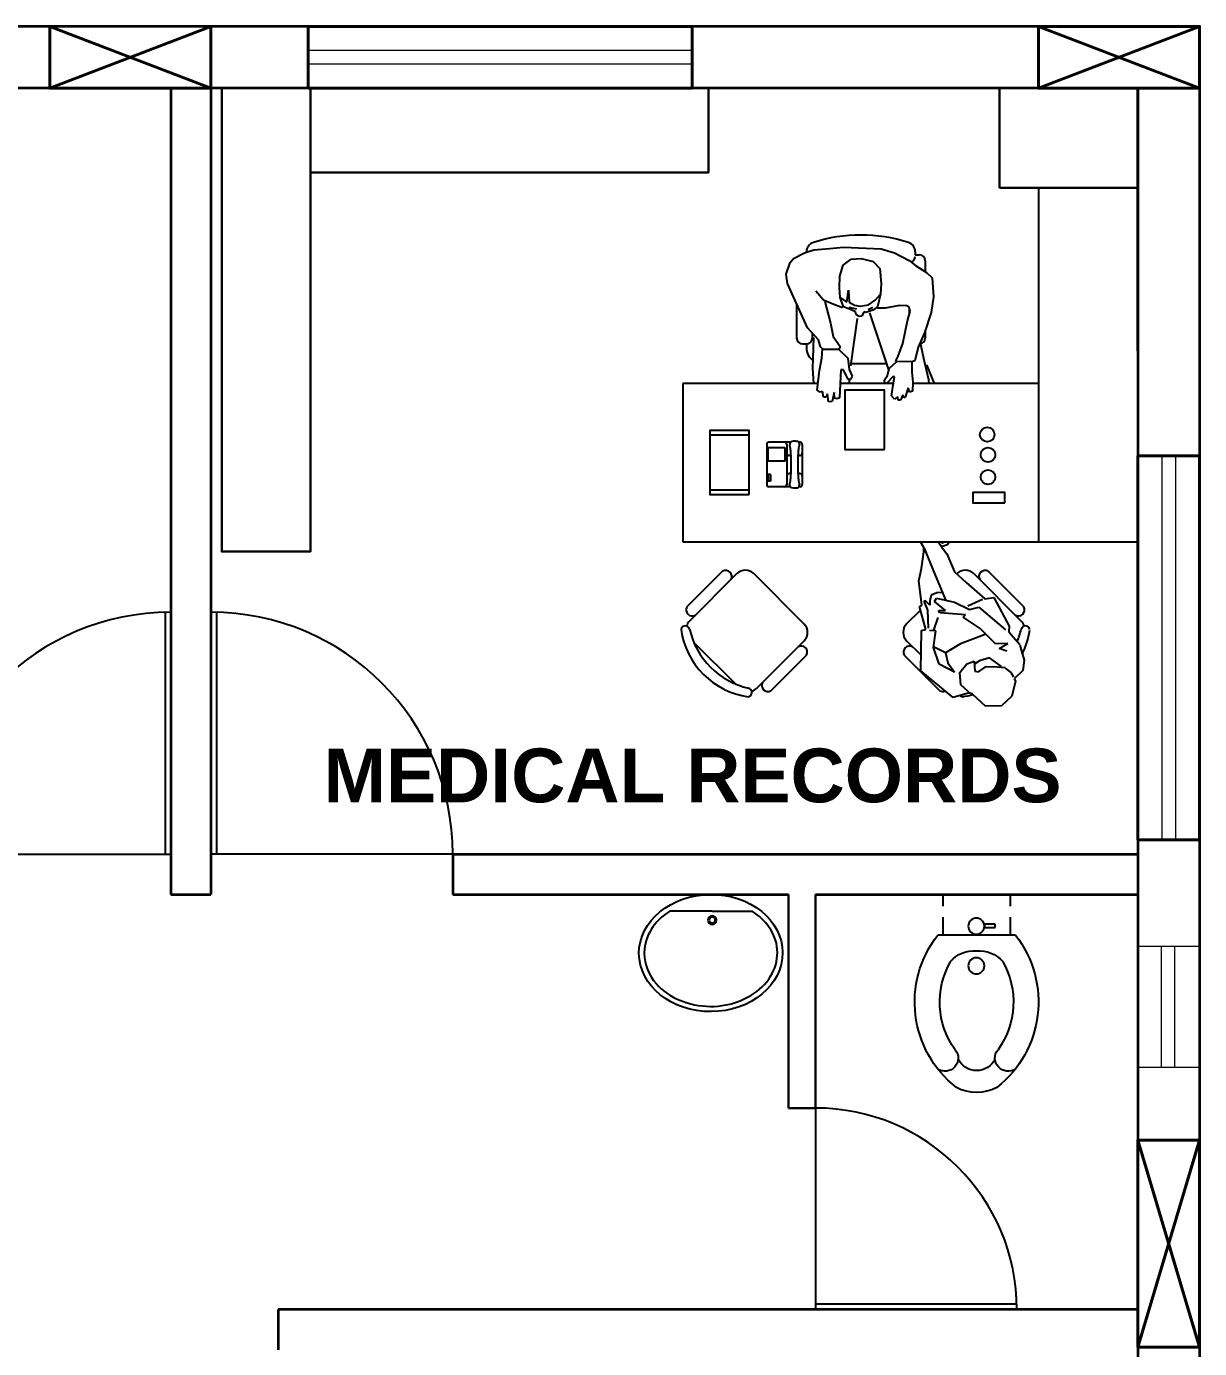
# Model space of a CAD drawing. Header units: inches. Extents: x -17070 to 527, y 504 to 2398.
# Drawn here: x -10625.725 to -10621.358, y 537.113 to 542.033 of the extents above; entities that cross this region are included whole.
import ezdxf

# ---------------------------------------------------------------- set-up
doc = ezdxf.new("R2010")
doc.units = ezdxf.units.IN
for name, color, linetype in [('A-Flor-Pfix', 140, 'Continuous'), ('DOOR', 5, 'Continuous'), ('elevation', 7, 'Continuous'), ('toilet furniture', 37, 'Continuous')]:
    doc.layers.add(name, color=color, linetype=linetype)
for name, color, linetype, lineweight in [('COL', 5, 'Continuous', 40), ('ELE-1', 105, 'Continuous', 40), ('section', 1, 'Continuous', 35), ('wall', 7, 'Continuous', 30), ('WIN', 4, 'Continuous', 20)]:
    doc.layers.add(name, color=color, linetype=linetype, lineweight=lineweight)
doc.styles.add('ROMANC', font='arialbd.ttf', dxfattribs={"height": 0.35})

# ---------------------------------------------------------------- blocks, each defined once
blk = doc.blocks.new('sedia-07')
for p, q in [((7.63, 11.71), (-7.25, 11.71)), ((-11.81, 8.71), (-11.81, -8.29)), ((12.19, -8.29), (12.19, 8.71)), ((-14.81, -6.17), (-14.81, 6.58)), ((15.19, -6.17), (15.19, 6.58)), ((-8.81, -11.29), (9.19, -11.29))]:
    blk.add_line(p, q)
for centre, radius, start, end in [((0.19, -4.29), 20, 53.1301, 126.8699), ((-10.93, 11.05), 1.1, 143.3099, 302.0274), ((-8.81, 8.71), 3, 152.4156, 180), ((0.19, -6.47), 19.64, 57.5758, 122.4242), ((11.31, 11.05), 1.1, 237.9726, 36.6901), ((9.19, 8.71), 3, 0, 27.5844), ((-13.31, 6.15), 1.56, 16.2602, 163.7398), ((13.69, 6.15), 1.56, 16.2602, 163.7398), ((-13.31, -5.73), 1.56, 196.2602, 343.7398), ((13.69, -5.73), 1.56, 196.2602, 343.7398), ((-8.81, -8.29), 3, 180, 270), ((9.19, -8.29), 3, 270, 0)]:
    blk.add_arc(centre, radius, start, end)
blk = doc.blocks.new('A$C031929D8')
at = {"layer": 'A-Flor-Pfix'}
for p, q in [((0, -13.39), (1.62, -13.39)), ((0, -22.61), (0, -13.39)), ((3.12, -13.39), (5.57, -13.39)), ((5.57, -23.31), (5.57, -12.69)), ((4.07, -19.06), (4.53, -19.06)), ((4.07, -20.55), (4.07, -19.06)), ((4.53, -19.06), (4.53, -20.55)), ((4.53, -20.55), (4.07, -20.55)), ((0, -22.61), (1.62, -22.61)), ((3.12, -22.61), (5.57, -22.61))]:
    blk.add_line(p, q, dxfattribs=at)
for centre in [(4.34, -17.96), (9.77, -17.96)]:
    blk.add_circle(centre, 1.1, dxfattribs=at)
for centre, radius, start, end in [((14.71, -24.38), 14.84, 38.0593, 128.0114), ((11.85, -17.61), 4.14, 129.8929, 185.4705), ((14.72, -24.06), 11.1, 54.0717, 119.8254), ((22.38, -13.7), 1.79, 230.0447, 34.4638), ((21.27, -18), 2.82, 296.8113, 63.1887), ((21.27, -18), 5.82, 331.6141, 28.3859), ((11.85, -18.39), 4.14, 174.5295, 230.1071), ((14.71, -11.62), 14.84, 231.9886, 321.9407), ((14.72, -11.94), 11.1, 240.1746, 305.9283), ((22.38, -22.3), 1.79, 325.5362, 129.9553)]:
    blk.add_arc(centre, radius, start, end, dxfattribs=at)
blk = doc.blocks.new('A$C6D011404')
at = {"layer": 'toilet furniture'}
for q in [(117.8, 64.2), (434, 64.2)]:
    blk.add_line((281.2, 64.2), q, dxfattribs=at)
for radius in [16.7, 11.9]:
    blk.add_circle((281.1, 98.7), radius, dxfattribs=at)
at = {"layer": 'toilet furniture', "extrusion": (0, 0, -1)}
blk.add_ellipse((275.7, 224.9), major_axis=(275.7, -1.7), ratio=0.815709, start_param=3.141593, end_param=9.424778, dxfattribs=at)
at = {"layer": 'toilet furniture'}
blk.add_open_spline([(117.8, 64.2), (57.8, 102.3), (21.6, 161.7), (20, 223), (20, 224.8), (20, 226.5), (20.2, 267.8), (36.5, 309.1), (112.9, 395.6), (192.4, 429.5), (354.9, 430.1), (435.1, 397), (529.4, 293.2), (543.3, 225.1), (505.4, 125.8), (474.6, 90.1), (434, 64.2)], degree=3, knots=[5.365258, 5.365258, 5.365258, 5.365258, 6.257078, 6.257078, 6.283185, 6.283185, 6.283185, 6.901165, 6.901165, 7.841015, 7.841015, 8.780865, 8.780865, 9.720714, 9.720714, 10.328696, 10.328696, 10.328696, 10.328696], dxfattribs=at)

msp = doc.modelspace()

# ---------------------------------------------------------------- linework, layer by layer
for p, q in [((-10621.95646, 540.32124), (-10621.95646, 541.43297)), ((-10621.58833, 541.43297), (-10621.58833, 540.11559)), ((-10622.82943, 541.19017), (-10622.79384, 541.20214)), ((-10622.79384, 541.20214), (-10622.73599, 541.20699)), ((-10622.73599, 541.20699), (-10622.6834, 541.21126)), ((-10622.6834, 541.21126), (-10622.54317, 541.20523)), ((-10622.54317, 541.20523), (-10622.49409, 541.19034)), ((-10622.89726, 541.11091), (-10622.88273, 541.1543)), ((-10622.88273, 541.1543), (-10622.87034, 541.16914)), ((-10622.87034, 541.16914), (-10622.82943, 541.19017)), ((-10622.82154, 541.19384), (-10622.82154, 541.19282)), ((-10622.68516, 541.14424), (-10622.65536, 541.16705)), ((-10622.65536, 541.16705), (-10622.61855, 541.1688)), ((-10622.61855, 541.1688), (-10622.57297, 541.15828)), ((-10622.57297, 541.15828), (-10622.54843, 541.13196)), ((-10622.49409, 541.19034), (-10622.43975, 541.16179)), ((-10622.43975, 541.16179), (-10622.41521, 541.14382)), ((-10622.41661, 541.19384), (-10622.41661, 541.18314)), ((-10622.41661, 541.18314), (-10622.40188, 541.18314)), ((-10622.3798, 541.16106), (-10622.3798, 541.12108)), ((-10622.892, 541.07582), (-10622.89726, 541.11091)), ((-10622.69918, 541.06003), (-10622.69743, 541.10389)), ((-10622.69743, 541.10389), (-10622.68516, 541.14424)), ((-10622.54843, 541.13196), (-10622.54317, 541.07582)), ((-10622.41521, 541.14382), (-10622.37489, 541.11792)), ((-10622.37489, 541.11792), (-10622.35386, 541.09687)), ((-10622.81838, 540.9109), (-10622.892, 541.07582)), ((-10622.6964, 541.02381), (-10622.69918, 541.06003)), ((-10622.54317, 541.07582), (-10622.54572, 541.03624)), ((-10622.35386, 541.09687), (-10622.3486, 541.0267)), ((-10622.75878, 541.01441), (-10622.78683, 541.04775)), ((-10622.78683, 541.04775), (-10622.78683, 541.04775)), ((-10622.78683, 541.04775), (-10622.78683, 541.04775)), ((-10622.78683, 541.04775), (-10622.78683, 541.04775)), ((-10622.72547, 541.00038), (-10622.75878, 541.01441)), ((-10622.75352, 541.00915), (-10622.73249, 540.92845)), ((-10622.6964, 541.02381), (-10622.67179, 541.00657)), ((-10622.6834, 540.98985), (-10622.6964, 541.02381)), ((-10622.67179, 541.00657), (-10622.66563, 541.05117)), ((-10622.66563, 541.05117), (-10622.66271, 541.00744)), ((-10622.66271, 541.00744), (-10622.64301, 540.99577)), ((-10622.59086, 540.99757), (-10622.56568, 541.01377)), ((-10622.56568, 541.01377), (-10622.54572, 541.03624)), ((-10622.54572, 541.03624), (-10622.55719, 540.98985)), ((-10622.3486, 541.0267), (-10622.35736, 540.9688)), ((-10622.85836, 541.00045), (-10622.85836, 540.87392)), ((-10622.68691, 540.98634), (-10622.72547, 541.00038)), ((-10622.65711, 540.97933), (-10622.6834, 540.98985)), ((-10622.66334, 540.98875), (-10622.636, 540.98155)), ((-10622.63958, 540.97055), (-10622.65711, 540.97933)), ((-10622.64301, 540.99577), (-10622.62143, 540.99217)), ((-10622.63608, 540.96003), (-10622.63958, 540.97055)), ((-10622.62556, 540.95301), (-10622.63608, 540.96003)), ((-10622.61504, 540.95476), (-10622.62556, 540.95301)), ((-10622.62143, 540.99217), (-10622.59086, 540.99757)), ((-10622.60803, 540.97055), (-10622.61504, 540.95476)), ((-10622.60102, 540.9688), (-10622.60803, 540.97055)), ((-10622.57472, 540.97757), (-10622.60102, 540.9688)), ((-10622.5914, 540.98011), (-10622.57413, 540.98875)), ((-10622.58699, 540.96705), (-10622.51512, 540.75125)), ((-10622.55719, 540.98985), (-10622.57472, 540.97757)), ((-10622.52915, 540.98459), (-10622.55895, 540.98459)), ((-10622.47481, 540.99512), (-10622.52915, 540.98459)), ((-10622.44851, 540.99336), (-10622.47481, 540.99512)), ((-10622.43975, 540.9881), (-10622.44851, 540.99336)), ((-10622.44501, 540.93722), (-10622.43624, 540.97231)), ((-10622.43624, 540.97231), (-10622.43975, 540.9881)), ((-10622.4387, 540.96249), (-10622.4387, 540.98336)), ((-10622.35736, 540.9688), (-10622.3819, 540.89336)), ((-10622.77631, 540.86704), (-10622.81838, 540.9109)), ((-10622.73249, 540.92845), (-10622.72197, 540.87932)), ((-10622.63257, 540.94599), (-10622.65711, 540.77055)), ((-10622.46254, 540.85301), (-10622.44501, 540.93722)), ((-10622.79946, 540.87392), (-10622.79946, 540.89118)), ((-10622.79734, 540.76002), (-10622.79384, 540.87582)), ((-10622.7693, 540.84073), (-10622.77631, 540.86704)), ((-10622.72197, 540.87932), (-10622.69567, 540.84248)), ((-10622.3819, 540.89336), (-10622.40644, 540.83897)), ((-10622.3798, 540.89983), (-10622.3798, 540.87392)), ((-10622.83627, 540.85183), (-10622.82154, 540.85183)), ((-10622.82154, 540.85183), (-10622.82154, 540.83711)), ((-10622.75878, 540.8302), (-10622.7693, 540.84073)), ((-10622.76404, 540.79862), (-10622.76164, 540.83306)), ((-10622.70093, 540.8302), (-10622.75878, 540.8302)), ((-10622.69567, 540.84248), (-10622.70093, 540.8302)), ((-10622.70093, 540.8302), (-10622.66763, 540.79862)), ((-10622.48007, 540.80564), (-10622.46254, 540.85301)), ((-10622.40644, 540.83897), (-10622.41871, 540.78809)), ((-10622.3819, 540.78634), (-10622.39593, 540.8495)), ((-10622.79438, 540.70458), (-10622.79734, 540.76002)), ((-10622.7728, 540.75301), (-10622.76404, 540.79862)), ((-10622.66763, 540.79862), (-10622.66237, 540.75652)), ((-10622.65604, 540.77821), (-10622.5241, 540.77821)), ((-10622.52038, 540.73371), (-10622.51337, 540.76002)), ((-10622.51337, 540.76002), (-10622.48566, 540.7862)), ((-10622.49058, 540.78634), (-10622.48007, 540.80564)), ((-10622.42923, 540.78459), (-10622.49058, 540.78634)), ((-10622.42965, 540.7846), (-10622.42923, 540.74599)), ((-10622.41871, 540.78809), (-10622.42923, 540.78459)), ((-10622.36613, 540.71792), (-10622.3819, 540.78634)), ((-10622.37489, 540.77406), (-10622.34638, 540.70458)), ((-10622.78157, 540.67932), (-10622.7728, 540.75301)), ((-10622.69392, 540.75476), (-10622.69918, 540.65125)), ((-10622.6834, 540.75476), (-10622.69392, 540.75476)), ((-10622.66588, 540.71967), (-10622.6834, 540.75476)), ((-10622.65711, 540.71967), (-10622.66588, 540.71967)), ((-10622.66237, 540.71792), (-10622.66279, 540.70458)), ((-10622.66237, 540.75652), (-10622.65185, 540.73195)), ((-10622.65185, 540.73195), (-10622.65711, 540.71967)), ((-10622.5309, 540.71792), (-10622.52038, 540.73371)), ((-10622.5309, 540.70739), (-10622.5309, 540.71792)), ((-10622.49935, 540.7302), (-10622.52389, 540.70388)), ((-10622.50461, 540.65827), (-10622.49409, 540.72844)), ((-10622.49409, 540.72844), (-10622.49935, 540.7302)), ((-10622.42923, 540.74599), (-10622.42573, 540.70915)), ((-10622.42573, 540.70915), (-10622.42748, 540.67581)), ((-10622.36446, 540.70458), (-10622.36613, 540.71792)), ((-10623.2817, 540.70458), (-10623.2817, 540.11559)), ((-10622.77856, 540.70458), (-10623.2817, 540.70458)), ((-10622.77105, 540.6723), (-10622.78157, 540.67932)), ((-10622.76229, 540.67406), (-10622.77105, 540.6723)), ((-10622.75878, 540.653), (-10622.76229, 540.67406)), ((-10622.743, 540.66529), (-10622.75002, 540.653)), ((-10622.74125, 540.64423), (-10622.743, 540.66529)), ((-10622.71846, 540.67055), (-10622.72547, 540.63721)), ((-10622.71671, 540.6495), (-10622.71846, 540.67055)), ((-10622.49767, 540.70458), (-10622.69647, 540.70458)), ((-10622.52389, 540.70388), (-10622.5309, 540.70739)), ((-10622.46254, 540.66178), (-10622.4713, 540.64248)), ((-10622.45903, 540.65125), (-10622.46254, 540.66178)), ((-10622.44325, 540.68809), (-10622.45377, 540.653)), ((-10622.438, 540.6723), (-10622.44325, 540.68809)), ((-10622.42748, 540.67581), (-10622.438, 540.6723)), ((-10621.95646, 540.70458), (-10622.42597, 540.70458)), ((-10621.95646, 540.11559), (-10621.95646, 540.70458)), ((-10622.75002, 540.653), (-10622.75878, 540.653)), ((-10622.7395, 540.63546), (-10622.74125, 540.64423)), ((-10622.72547, 540.63721), (-10622.7395, 540.63546)), ((-10622.70795, 540.64774), (-10622.71671, 540.6495)), ((-10622.69918, 540.65125), (-10622.70795, 540.64774)), ((-10622.49409, 540.64599), (-10622.50461, 540.65827)), ((-10622.48182, 540.65476), (-10622.49409, 540.64599)), ((-10622.48007, 540.64248), (-10622.48182, 540.65476)), ((-10622.4713, 540.64248), (-10622.48007, 540.64248)), ((-10622.45377, 540.653), (-10622.45903, 540.65125)), ((-10622.96975, 540.47715), (-10622.96975, 540.32806)), ((-10622.90059, 540.46472), (-10622.96437, 540.46472)), ((-10622.96437, 540.41503), (-10622.96437, 540.46472)), ((-10622.88181, 540.48543), (-10622.96147, 540.48543)), ((-10622.90059, 540.41503), (-10622.90059, 540.46472)), ((-10622.89521, 540.47715), (-10622.89521, 540.32806)), ((-10622.84551, 540.48543), (-10622.84984, 540.48543)), ((-10622.83723, 540.47715), (-10622.83723, 540.32806)), ((-10622.90059, 540.41503), (-10622.96437, 540.41503)), ((-10622.87917, 540.43573), (-10622.88527, 540.43573)), ((-10622.84717, 540.43573), (-10622.85326, 540.43573)), ((-10622.95608, 540.36533), (-10622.96437, 540.36533)), ((-10622.96437, 540.36533), (-10622.96437, 540.34048)), ((-10622.95608, 540.36533), (-10622.95608, 540.34048)), ((-10622.87917, 540.36947), (-10622.88527, 540.36947)), ((-10622.84717, 540.36947), (-10622.85326, 540.36947)), ((-10622.95608, 540.34048), (-10622.96437, 540.34048)), ((-10622.88181, 540.31978), (-10622.96147, 540.31978)), ((-10622.84551, 540.31978), (-10622.84971, 540.31978)), ((-10623.2817, 540.11559), (-10621.58833, 540.11559)), ((-10622.3847, 540.09424), (-10622.39672, 540.11559)), ((-10622.39325, 540.01556), (-10622.38421, 540.07767)), ((-10622.38421, 540.07767), (-10622.3847, 540.09424)), ((-10622.34086, 539.99095), (-10622.38401, 540.09442)), ((-10622.3184, 540.09619), (-10622.33325, 540.11559)), ((-10622.29694, 540.10447), (-10622.3184, 540.09619)), ((-10622.3184, 540.09619), (-10622.29915, 540.07061)), ((-10622.31425, 540.10715), (-10622.31619, 540.11559)), ((-10622.29915, 540.07061), (-10622.27041, 540.00386)), ((-10622.28917, 540.11559), (-10622.29694, 540.10447)), ((-10622.40277, 539.97), (-10622.39325, 540.01556)), ((-10622.39184, 539.87914), (-10622.40277, 539.97)), ((-10622.3031, 539.8996), (-10622.34086, 539.99095)), ((-10622.27041, 540.00386), (-10622.22776, 539.96367)), ((-10622.26213, 539.99606), (-10622.26148, 539.99671)), ((-10622.19901, 539.99671), (-10622.022, 539.8197)), ((-10622.14565, 540.00582), (-10622.01289, 539.87307)), ((-10622.33576, 539.92542), (-10622.35721, 539.91714)), ((-10622.31918, 539.92591), (-10622.33576, 539.92542)), ((-10622.22776, 539.96367), (-10622.1571, 539.90325)), ((-10622.40061, 539.87378), (-10622.39184, 539.87914)), ((-10622.37773, 539.78901), (-10622.40061, 539.87378)), ((-10622.37891, 539.89546), (-10622.38525, 539.894)), ((-10622.38525, 539.894), (-10622.37088, 539.86063)), ((-10622.36185, 539.87938), (-10622.37891, 539.89546)), ((-10622.35721, 539.91714), (-10622.36234, 539.89595)), ((-10622.36234, 539.89595), (-10622.36185, 539.87938)), ((-10622.34503, 539.89327), (-10622.33771, 539.90496)), ((-10622.30385, 539.85941), (-10622.34503, 539.89327)), ((-10622.33771, 539.90496), (-10622.27093, 539.89034)), ((-10622.27093, 539.89034), (-10622.21463, 539.8633)), ((-10622.1666, 539.90106), (-10622.22072, 539.87524)), ((-10622.1571, 539.90325), (-10622.12468, 539.90739)), ((-10622.12468, 539.90739), (-10622.0667, 539.8007)), ((-10622.4489, 539.80929), (-10622.39717, 539.86102)), ((-10622.37088, 539.86063), (-10622.36895, 539.79437)), ((-10622.34702, 539.78609), (-10622.33116, 539.8331)), ((-10622.3253, 539.85113), (-10622.33066, 539.8599)), ((-10622.33066, 539.8599), (-10622.30385, 539.85941)), ((-10622.23, 539.84309), (-10622.3253, 539.85113)), ((-10622.23804, 539.83456), (-10622.23, 539.84309)), ((-10622.17493, 539.79242), (-10622.23804, 539.83456)), ((-10622.21463, 539.8633), (-10622.17978, 539.87134)), ((-10622.17978, 539.87134), (-10622.08035, 539.78754)), ((-10622.39557, 539.63481), (-10622.39357, 539.78536)), ((-10622.39357, 539.78536), (-10622.37773, 539.78901)), ((-10622.33995, 539.78438), (-10622.36359, 539.7856)), ((-10622.34899, 539.72226), (-10622.33995, 539.78438)), ((-10622.11839, 539.73541), (-10622.17493, 539.79242)), ((-10622.0667, 539.8007), (-10622.06865, 539.78024)), ((-10622.06865, 539.78024), (-10622.02772, 539.73298)), ((-10622.3948, 539.69272), (-10622.4489, 539.74682)), ((-10622.24856, 539.73542), (-10622.30439, 539.70253)), ((-10622.15641, 539.77001), (-10622.24856, 539.73542)), ((-10622.07184, 539.73614), (-10622.11839, 539.73541)), ((-10622.10451, 539.71861), (-10622.07184, 539.73614)), ((-10622.02772, 539.73036), (-10622.01141, 539.67409)), ((-10622.45801, 539.69346), (-10622.32526, 539.5607)), ((-10622.32804, 539.66039), (-10622.34899, 539.72226)), ((-10622.30439, 539.70253), (-10622.34582, 539.723)), ((-10622.30439, 539.70253), (-10622.29562, 539.66453)), ((-10622.13986, 539.68377), (-10622.17716, 539.67184)), ((-10622.09551, 539.65064), (-10622.13986, 539.68377)), ((-10622.0755, 539.70862), (-10622.10451, 539.71861)), ((-10622.27592, 539.53567), (-10622.39557, 539.63481)), ((-10622.27102, 539.63018), (-10622.32804, 539.66039)), ((-10622.29562, 539.66453), (-10622.27102, 539.63018)), ((-10622.25054, 539.62823), (-10622.22469, 539.66088)), ((-10622.24666, 539.58244), (-10622.25054, 539.62823)), ((-10622.22469, 539.66088), (-10622.1969, 539.67062)), ((-10622.1969, 539.67062), (-10622.19521, 539.63432)), ((-10622.19521, 539.63432), (-10622.18107, 539.63091)), ((-10622.17716, 539.67184), (-10622.19471, 539.66112)), ((-10622.18107, 539.63091), (-10622.1523, 539.65089)), ((-10622.1523, 539.65089), (-10622.11208, 539.65016)), ((-10622.11208, 539.65016), (-10622.08137, 539.64723)), ((-10622.08137, 539.64461), (-10622.06115, 539.62927)), ((-10622.06115, 539.62927), (-10622.05043, 539.61173)), ((-10622.01605, 539.63633), (-10622.04897, 539.60539)), ((-10622.01141, 539.67409), (-10622.01605, 539.63633)), ((-10622.20864, 539.54785), (-10622.24666, 539.58244)), ((-10622.04361, 539.59663), (-10622.05728, 539.54011)), ((-10622.04897, 539.60539), (-10622.04361, 539.59663)), ((-10622.21961, 539.55199), (-10622.27592, 539.53567)), ((-10622.20231, 539.54931), (-10622.21961, 539.55199)), ((-10622.15576, 539.50406), (-10622.20231, 539.54669)), ((-10622.05728, 539.54011), (-10622.0958, 539.50455)), ((-10622.0958, 539.50455), (-10622.15576, 539.50406))]:
    msp.add_line(p, q)
for points in [[(-10622.53128, 540.45834), (-10622.53128, 540.67921), (-10622.67853, 540.67921), (-10622.67853, 540.45834)], [(-10623.03451, 540.30894), (-10623.03451, 540.52981), (-10623.18176, 540.52981), (-10623.18176, 540.30894)], [(-10623.03451, 540.29077), (-10623.03451, 540.51165), (-10623.18176, 540.51165), (-10623.18176, 540.29077)], [(-10622.08376, 540.26062), (-10622.08376, 540.29887), (-10622.20265, 540.29887), (-10622.20265, 540.26062)]]:
    msp.add_lwpolyline(points, close=True)
for centre in [(-10622.14891, 540.51425), (-10622.14596, 540.43882), (-10622.14596, 540.356)]:
    msp.add_circle(centre, 0.02718)
for centre, radius, start, end in [((-10622.61908, 540.68158), 0.57519, 72.07979, 107.92021), ((-10622.78473, 541.19384), 0.03681, 107.92021, 180), ((-10622.45342, 541.19384), 0.03681, 360, 72.07979), ((-10622.4387, 541.17734), 0.02209, 287.17645, 360), ((-10622.40188, 541.16106), 0.02209, 360, 90), ((-10622.83627, 540.87392), 0.02209, 180, 270), ((-10622.82154, 540.87392), 0.02209, 270, 360), ((-10622.40188, 540.87392), 0.02209, 270, 360), ((-10622.76264, 540.83711), 0.0589, 180, 234.95019), ((-10622.96147, 540.47715), 0.00828, 90, 180), ((-10622.90349, 540.47715), 0.00828, 360, 90), ((-10622.87439, 540.47882), 0.00994, 91.57033, 193.36172), ((-10623.02792, 540.44236), 0.14786, 6.16753, 13.36172), ((-10622.86622, 540.43792), 0.05165, 90, 99.40761), ((-10622.86622, 540.43792), 0.05165, 80.59239, 90), ((-10622.86265, 540.45947), 0.02981, 72.19759, 80.59239), ((-10622.85606, 540.47996), 0.00828, 345.34977, 80.46482), ((-10622.70451, 540.44236), 0.14786, 166.10316, 173.83247), ((-10622.84551, 540.47715), 0.00828, 360, 90), ((-10622.88527, 540.44567), 0.00994, 180, 270), ((-10623.24686, 540.4187), 0.36808, 2.56288, 6.16753), ((-10623.60643, 540.4026), 0.72801, 360, 2.56288), ((-10622.126, 540.4026), 0.72801, 177.43712, 180), ((-10622.48557, 540.4187), 0.36808, 173.83247, 177.43712), ((-10622.84717, 540.44567), 0.00994, 270, 360), ((-10622.88527, 540.35953), 0.00994, 90, 180), ((-10623.24686, 540.38651), 0.36808, 353.83247, 357.43712), ((-10623.60643, 540.4026), 0.72801, 357.43712, 360), ((-10622.126, 540.4026), 0.72801, 180, 182.56288), ((-10622.48557, 540.38651), 0.36808, 182.56288, 186.16753), ((-10622.84717, 540.35953), 0.00994, 360, 90), ((-10622.96147, 540.32806), 0.00828, 180, 270), ((-10622.90349, 540.32806), 0.00828, 270, 360), ((-10623.02792, 540.36285), 0.14786, 346.10316, 353.83247), ((-10622.87439, 540.32638), 0.00994, 166.63828, 258.70422), ((-10622.87519, 540.3156), 0.01526, 126.27276, 126.40421), ((-10622.86622, 540.36729), 0.05165, 258.70422, 270), ((-10622.86622, 540.36729), 0.05165, 270, 283.91747), ((-10622.85604, 540.32513), 0.00828, 283.57547, 19.75106), ((-10622.70451, 540.36285), 0.14786, 186.16753, 193.89684), ((-10622.84551, 540.32806), 0.00828, 270, 360), ((-10622.23025, 539.96547), 0.04417, 45, 135), ((-10622.15671, 539.98565), 0.02301, 61.2602, 208.7398), ((-10622.03307, 539.862), 0.02301, 241.2602, 28.7398), ((-10622.41766, 539.77805), 0.04417, 135, 225), ((-10622.30497, 539.85278), 0.2892, 337.86139, 347.42425), ((-10622.00675, 539.78613), 0.01615, 8.30994, 167.02741), ((-10622.05324, 539.78847), 0.04417, 17.41556, 45), ((-10622.28231, 539.8275), 0.2945, 333.76609, 351.8699), ((-10622.43784, 539.70452), 0.02301, 61.2602, 208.7398), ((-10622.31419, 539.58088), 0.02301, 241.2602, 293.50243), ((-10622.23832, 539.55456), 0.01615, 224.54394, 261.69006), ((-10622.28231, 539.83012), 0.2945, 278.1301, 286.20281)]:
    msp.add_arc(centre, radius, start, end)
at = {"layer": 'COL', "ltscale": 0.0005}
for p, q in [((-10625.63833, 541.80297), (-10625.03833, 542.03297)), ((-10625.63833, 542.03297), (-10625.03833, 541.80297)), ((-10621.95833, 541.80297), (-10621.35833, 542.03297)), ((-10621.95833, 542.03297), (-10621.35833, 541.80297)), ((-10621.35833, 537.11797), (-10621.58833, 537.88797)), ((-10621.58833, 537.11797), (-10621.35833, 537.88797))]:
    msp.add_line(p, q, dxfattribs=at)
for points in [[(-10625.63833, 542.03297), (-10625.63833, 541.80297), (-10625.03833, 541.80297), (-10625.03833, 542.03297), (-10625.63833, 541.80297)], [(-10621.95833, 542.03297), (-10621.95833, 541.80297), (-10621.35833, 541.80297), (-10621.35833, 542.03297)], [(-10621.58833, 537.11797), (-10621.35833, 537.11797), (-10621.35833, 537.88797), (-10621.58833, 537.88797)]]:
    msp.add_lwpolyline(points, close=True, dxfattribs=at)
at = {"layer": 'DOOR', "ltscale": 0.0005}
for p, q in [((-10625.20833, 539.85297), (-10625.20833, 538.95297)), ((-10625.18833, 539.85297), (-10625.18833, 538.95297)), ((-10625.03833, 539.85297), (-10625.03833, 538.95297)), ((-10625.01833, 539.85297), (-10625.01833, 538.95297)), ((-10626.08833, 538.95297), (-10625.18833, 538.95297)), ((-10624.13833, 538.95297), (-10625.03833, 538.95297)), ((-10622.78833, 538.00797), (-10622.78833, 537.25797)), ((-10622.03833, 537.27797), (-10622.78833, 537.27797)), ((-10622.03833, 537.25797), (-10622.78833, 537.25797))]:
    msp.add_line(p, q, dxfattribs=at)
for centre, radius, start, end in [((-10625.18833, 538.95297), 0.9, 90, 180), ((-10625.03833, 538.95297), 0.9, 0, 90), ((-10622.78833, 537.25797), 0.75, 0, 90)]:
    msp.add_arc(centre, radius, start, end, dxfattribs=at)
at = {"layer": 'ELE-1', "ltscale": 0.0005}
for p, q in [((-10623.2467, 542.03297), (-10624.6767, 542.03297)), ((-10624.6767, 542.03297), (-10624.6767, 541.80297)), ((-10623.2467, 542.03297), (-10623.2467, 541.80297)), ((-10623.2467, 541.80297), (-10624.6767, 541.80297)), ((-10621.58833, 540.82557), (-10621.58833, 541.80297)), ((-10621.58833, 540.43561), (-10621.58833, 539.00561)), ((-10621.58833, 540.43561), (-10621.35833, 540.43561)), ((-10621.35833, 540.43561), (-10621.35833, 539.00561)), ((-10621.58833, 539.00561), (-10621.35833, 539.00561))]:
    msp.add_line(p, q, dxfattribs=at)
at = {"layer": 'elevation', "ltscale": 0.0005}
msp.add_line((-10621.95646, 541.80297), (-10621.58833, 541.80297), dxfattribs=at)
at = {"layer": 'section', "ltscale": 0.0005}
for p, q in [((-10621.95833, 542.03297), (-10628.63833, 542.03297)), ((-10625.63833, 542.03297), (-10625.63833, 541.80297)), ((-10625.63833, 541.80297), (-10625.63833, 542.03297)), ((-10625.63833, 541.80297), (-10625.63833, 542.03297)), ((-10621.95833, 541.80297), (-10621.95833, 542.03297)), ((-10621.35833, 542.03297), (-10621.58833, 542.03297)), ((-10621.58833, 542.03297), (-10621.35833, 542.03297)), ((-10621.58833, 541.80297), (-10628.40833, 541.80297)), ((-10625.10833, 541.80297), (-10625.33833, 541.80297)), ((-10625.18833, 541.80297), (-10625.18833, 538.80297)), ((-10625.03833, 541.80297), (-10625.03833, 538.80297)), ((-10621.35833, 541.80297), (-10621.35833, 534.70797)), ((-10621.58833, 540.82557), (-10621.58833, 540.67557)), ((-10621.58833, 540.69124), (-10621.58833, 534.70797)), ((-10624.13833, 538.95297), (-10624.13833, 538.80297)), ((-10624.13833, 538.95297), (-10621.58833, 538.95297)), ((-10625.18833, 538.80297), (-10625.03833, 538.80297)), ((-10624.13833, 538.80297), (-10622.88833, 538.80297)), ((-10622.78833, 538.80297), (-10621.58833, 538.80297)), ((-10621.58833, 537.25797), (-10624.78833, 537.25797)), ((-10624.78833, 537.25797), (-10624.78833, 537.10797)), ((-10621.58833, 537.11797), (-10621.35833, 537.11797)), ((-10621.35833, 537.11797), (-10621.58833, 537.11797)), ((-10621.35833, 537.11797), (-10621.58833, 537.11797))]:
    msp.add_line(p, q, dxfattribs=at)
at = {"layer": 'wall', "ltscale": 0.0005}
for p, q in [((-10622.88833, 538.80297), (-10622.88833, 538.00797)), ((-10622.78833, 538.80297), (-10622.78833, 538.00797)), ((-10622.78833, 538.00797), (-10622.88833, 538.00797))]:
    msp.add_line(p, q, dxfattribs=at)
for points in [[(-10624.99833, 541.80297), (-10624.66799, 541.80297), (-10624.66799, 540.07849), (-10624.99833, 540.07849)], [(-10624.66799, 541.80297), (-10623.18629, 541.80297), (-10623.18629, 541.48998), (-10624.66799, 541.48998)], [(-10622.1033, 541.43297), (-10622.1033, 541.80297), (-10621.58646, 541.80297), (-10621.58646, 541.43297)]]:
    msp.add_lwpolyline(points, close=True, dxfattribs=at)
at = {"layer": 'WIN', "ltscale": 0.0005}
for p, q in [((-10623.2467, 541.94297), (-10624.6767, 541.94297)), ((-10623.2467, 541.89297), (-10624.6767, 541.89297)), ((-10621.49833, 540.43561), (-10621.49833, 539.00561)), ((-10621.44833, 540.43561), (-10621.44833, 539.00561)), ((-10621.58833, 538.60886), (-10621.58833, 538.15886)), ((-10621.35833, 538.60886), (-10621.58833, 538.60886)), ((-10621.49999, 538.15886), (-10621.49999, 538.60886)), ((-10621.44999, 538.15886), (-10621.44999, 538.60886)), ((-10621.35833, 538.60886), (-10621.35833, 538.15886)), ((-10621.35833, 538.15886), (-10621.58833, 538.15886))]:
    msp.add_line(p, q, dxfattribs=at)

# ---------------------------------------------------------------- block references
at = {"xscale": 0.01472491269346543, "yscale": 0.01472491269146303, "zscale": 0.01472491269105147, "rotation": 135.0000000084456}
msp.add_blockref('sedia-07', (-10623.03972, 539.78344), dxfattribs=at)
at = {"layer": 'A-Flor-Pfix', "extrusion": (0, 0, -1), "xscale": 0.02721735385500779, "yscale": 0.02721735385500779, "zscale": -0.02721735385508233, "rotation": 270}
msp.add_blockref('A$C031929D8', (10622.67825, 538.80297), dxfattribs=at)
at = {"layer": 'toilet furniture', "xscale": -0.0009697971117541776, "yscale": 0.0009698200465209084, "zscale": 0.0009697937390715716, "rotation": 180.0146712193825}
msp.add_blockref('A$C6D011404', (-10623.44512, 538.8029), dxfattribs=at)

# ---------------------------------------------------------------- texts
at = {"layer": 'elevation', "ltscale": 0.0005, "insert": (-10624.61936, 539.3458), "char_height": 0.2, "width": 335.6252416, "attachment_point": 1, "style": 'ROMANC'}
msp.add_mtext('MEDICAL RECORDS', dxfattribs=at)

doc.saveas('drawing.dxf')
